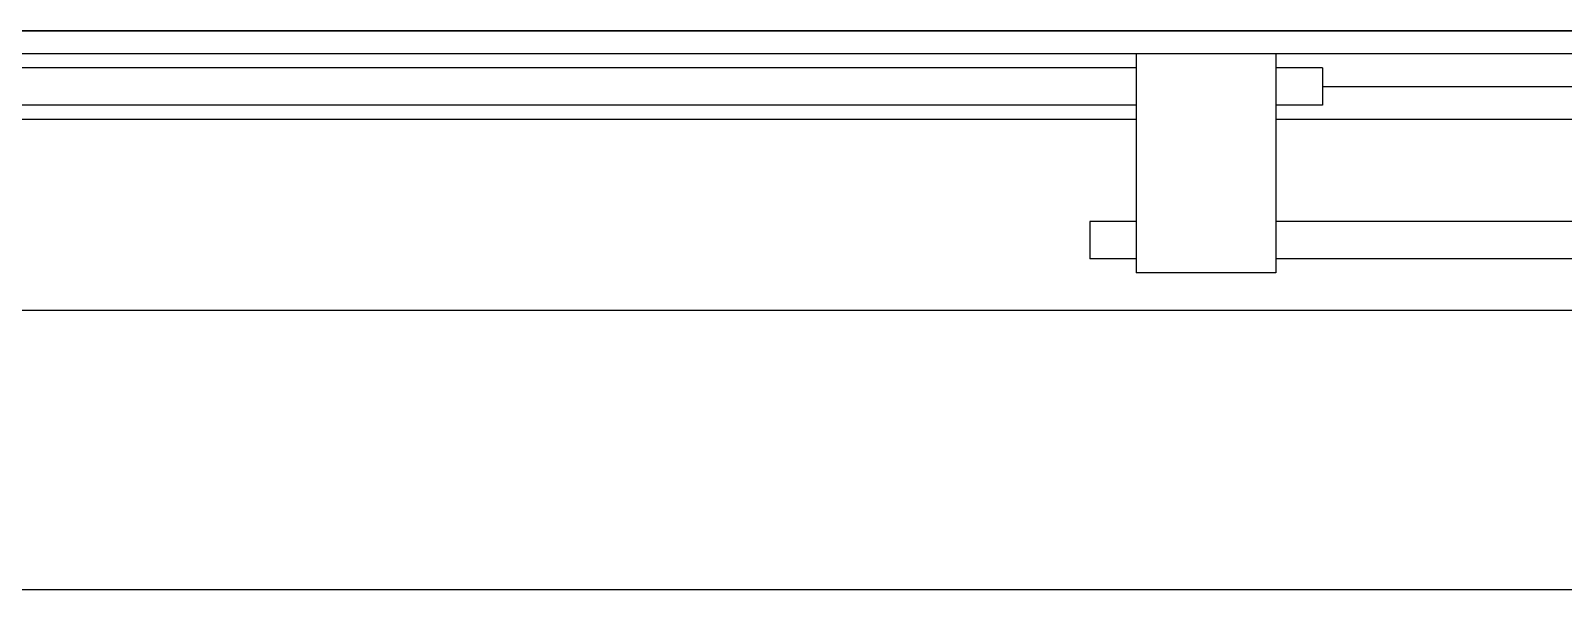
# Model space of a CAD drawing. Header units: millimetres. Extents: x 976 to 9349, y -714 to 2211.
# Drawn here: x 6623.1 to 6656.02, y 52.06 to 64.06 of the extents above; entities that cross this region are included whole.
import ezdxf

# ---------------------------------------------------------------- set-up
doc = ezdxf.new("R2010")
doc.units = ezdxf.units.MM
for name, color, linetype in [('Inst - woda', 220, 'Continuous'), ('Płytki', 254, 'Continuous'), ('Wbudowane', 175, 'Continuous')]:
    doc.layers.add(name, color=color, linetype=linetype)

# ---------------------------------------------------------------- blocks, each defined once
blk = doc.blocks.new('Z$W@#8064')
for p, q in [((64, 160), (64, 0)), ((70, 160), (70, 0)), ((58, 120.111), (58, 17.396))]:
    blk.add_line(p, q)
blk = doc.blocks.new('Z$W@#25186')
for p, q in [((60, 2), (60, 6.7)), ((60, 6.7), (63, 6.7)), ((63, 2), (63, 6.7)), ((24, 6.4), (60, 6.4)), ((63, 6.4), (64, 6.4)), ((64, 5.6), (64, 6.4)), ((24, 5.6), (60, 5.6)), ((63, 5.6), (64, 5.6)), ((60, 3.4), (0, 3.4)), ((115.8, 3.4), (63, 3.4)), ((59, 3.1), (60, 3.1)), ((59, 2.3), (59, 3.1)), ((63, 3.1), (120, 3.1)), ((59, 2.7), (0, 2.7)), ((24, 2), (115.8, 2)), ((59, 2.3), (60, 2.3)), ((63, 2.3), (120, 2.3))]:
    blk.add_line(p, q)

msp = doc.modelspace()

# ---------------------------------------------------------------- linework, layer by layer
at = {"layer": 'Płytki'}
msp.add_line((6689.352, 64.057), (6531.352, 64.057), dxfattribs=at)

# ---------------------------------------------------------------- block references
at = {"layer": 'Inst - woda', "rotation": 180}
msp.add_blockref('Z$W@#25186', (6709.852, 65.557), dxfattribs=at)
at = {"layer": 'Wbudowane', "rotation": 90}
msp.add_blockref('Z$W@#8064', (6709.852, -5.943), dxfattribs=at)

doc.saveas('drawing.dxf')
